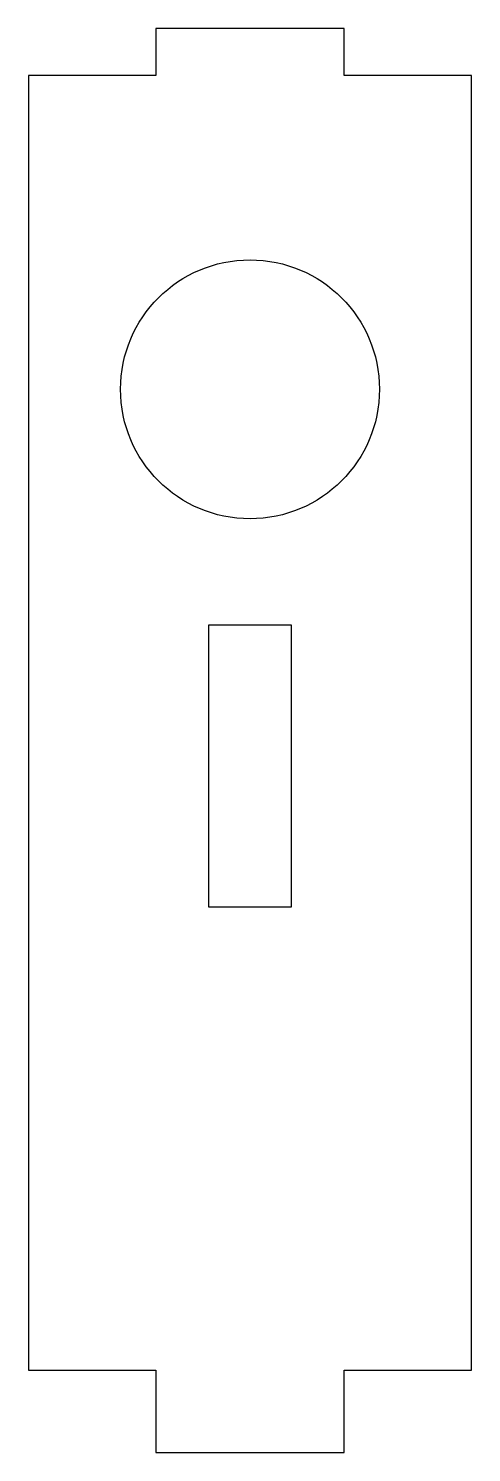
# Model space of a CAD drawing. Header units: millimetres. Extents: x -9.4 to 9.4, y -45.2 to 15.3.
import ezdxf

# ---------------------------------------------------------------- set-up
doc = ezdxf.new("R2010")
doc.units = ezdxf.units.MM
doc.layers.get('0').update_dxf_attribs({"linetype": 'CONTINUOUS'})

msp = doc.modelspace()

# ---------------------------------------------------------------- linework, layer by layer
for points in [[(4, -41.67), (9.413, -41.67), (9.413, 13.33), (4, 13.33), (4, 15.33), (-4, 15.33), (-4, 13.33), (-9.413, 13.33), (-9.413, -41.67), (-4, -41.67), (-4, -45.17), (4, -45.17)], [(1.75, -10), (1.75, -22), (-1.75, -22), (-1.75, -10)]]:
    msp.add_lwpolyline(points, close=True)
msp.add_circle((0, 0), 5.5)

doc.saveas('drawing.dxf')
